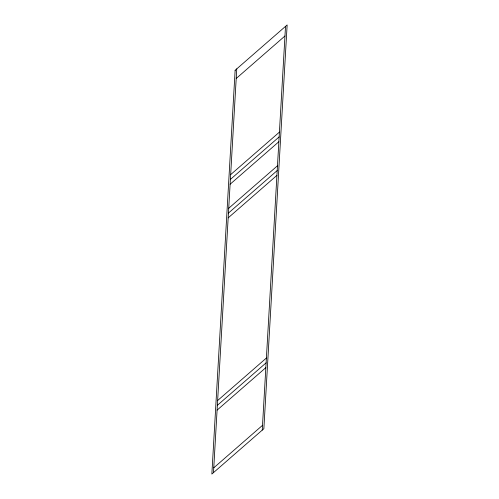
<?xml version="1.0" encoding="UTF-8"?>
<svg xmlns="http://www.w3.org/2000/svg" width="499" height="499" viewBox="0 0 499 499"><rect width="100%" height="100%" fill="white"/><g stroke="black" fill="none" stroke-linecap="round" stroke-linejoin="round"><path stroke-width="0.75" d="M213.485 472.634L236.763 68.874M262.237 430.126L285.515 26.366M236.208 78.486L284.966 35.978M230.663 174.619L279.421 132.116M230.388 179.428L279.141 136.919M230.114 184.231L278.866 141.728M228.723 208.264L277.481 165.762M228.448 213.073L277.201 170.564M228.174 217.882L276.926 175.374M217.639 400.535L266.397 358.026M217.364 405.338L266.117 362.835M217.084 410.147L265.842 367.638M213.759 467.825L262.511 425.323M235.135 70.29L211.857 474.05L263.865 428.71L287.143 24.95L235.135 70.29"/></g></svg>
